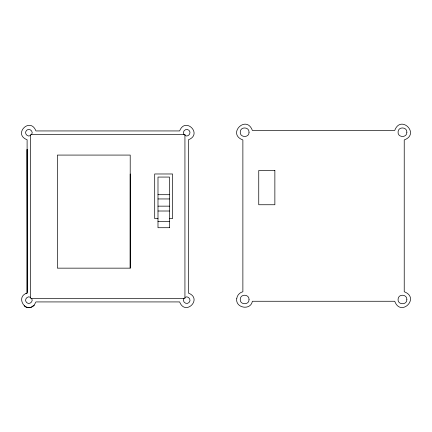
<?xml version="1.0" encoding="UTF-8"?>
<svg xmlns="http://www.w3.org/2000/svg" width="432" height="432" viewBox="0 0 432 432"><rect width="100%" height="100%" fill="white"/><g stroke="black" fill="none" stroke-linecap="round" stroke-linejoin="round"><path stroke-width="0.65" d="M130.199 268.153L130.21 155.077L57.38 155.077L57.38 268.153L130.205 268.153L130.205 173.977M31.671 134.465C33.863 131.35 29.09 127.537 26.536 130.361C23.706 132.916 27.518 137.689 30.634 135.497M183.902 298.399C181.71 301.514 186.484 305.327 189.038 302.497C191.862 299.943 188.05 295.175 184.934 297.362M34.187 305.127L35.932 301.925L179.642 301.925C185.274 316.51 203.045 298.733 188.46 293.107L188.46 139.757C203.045 134.131 185.274 116.354 179.642 130.939L35.932 130.939C30.299 116.354 12.523 134.131 27.108 139.757L27.108 293.107C15.109 296.503 25.391 313.972 34.187 305.127L32.238 306.607M33.08 306.056L32.481 306.585A6.599 6.599 0 0 1 24.462 306.137L24.181 305.721M25.947 293.501L27.108 293.107L27.108 149.391L27.432 291.778M157.993 194.697L169.452 194.697M157.993 198.952L169.452 198.952M157.993 206.15L169.452 206.15M157.993 211.01L169.452 211.01M157.993 218.619L154.699 218.619L154.699 173.977L172.541 173.977L172.541 218.619L169.452 218.619M157.993 221.6L169.452 221.594M184.934 135.497C188.05 137.689 191.862 132.916 189.038 130.361C186.484 127.537 181.71 131.35 183.902 134.465M30.634 297.362C27.518 295.175 23.706 299.943 26.536 302.497C29.09 305.327 33.863 301.514 31.671 298.399M236.795 298.291C234.841 307.967 250.636 310.975 252.374 301.261L394.729 301.261C400.745 317.542 420.509 297.778 404.228 291.762L404.228 139.957C420.509 133.936 400.745 114.178 394.729 130.453L252.374 130.453C246.359 114.178 226.595 133.936 242.876 139.957L242.876 291.762C239.771 292.459 237.271 295.142 236.795 298.291M249.048 132.219C249.28 138.143 239.512 137.727 240.246 131.846C240.451 126.403 249.302 126.781 249.048 132.219M249.048 299.5C249.28 305.419 239.512 305.008 240.246 299.128C240.451 293.684 249.302 294.057 249.048 299.5M406.874 132.219C407.111 138.143 397.337 137.727 398.072 131.846C398.277 126.403 407.133 126.781 406.874 132.219M406.874 299.5C407.111 305.419 397.337 305.008 398.072 299.128C398.277 293.684 407.133 294.057 406.874 299.5M169.452 227.707L157.993 227.723L157.993 177.066L169.452 177.066L169.452 227.707M184.934 134.465L30.634 134.465L30.634 298.399L184.934 298.399L184.934 134.465M274.865 170.483L258.746 170.483L258.746 204.746L274.865 204.746L274.865 170.483"/></g></svg>
